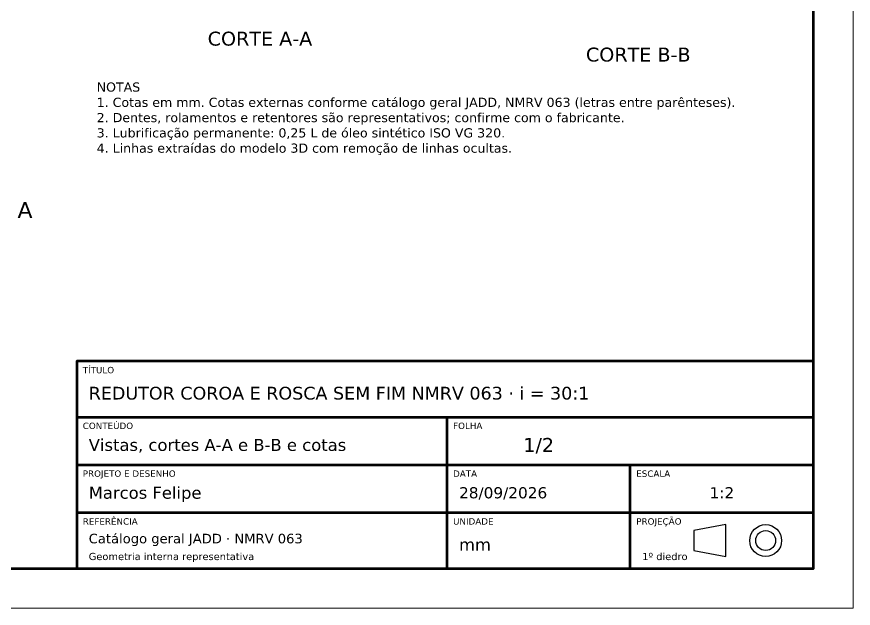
# Model space of a CAD drawing. Header units: millimetres. Extents: x 0 to 420, y 0 to 297.
# Drawn here: x 209.9 to 420, y 0 to 148.5 of the extents above; entities that cross this region are included whole.
import ezdxf
from ezdxf.enums import TextEntityAlignment as Align

# ---------------------------------------------------------------- set-up
doc = ezdxf.new("R2010")
doc.units = ezdxf.units.MM
doc.header["$LTSCALE"] = 6
for name, color, linetype, lineweight in [('COTA', 7, 'Continuous', 18), ('MOLDURA', 7, 'Continuous', 70), ('TEXTO', 7, 'Continuous', 25)]:
    doc.layers.add(name, color=color, linetype=linetype, lineweight=lineweight)
doc.styles.add('DESENHO', font='DejaVuSans.ttf')

msp = doc.modelspace()

# ---------------------------------------------------------------- linework, layer by layer
at = {"layer": 'COTA'}
msp.add_lwpolyline([(0, 0), (420, 0), (420, 297), (0, 297)], close=True, dxfattribs=at)
at = {"layer": 'MOLDURA'}
for p, q in [((225, 48), (410, 48)), ((318, 10), (318, 48)), ((225, 36), (410, 36)), ((364, 10), (364, 36)), ((225, 24), (410, 24))]:
    msp.add_line(p, q, dxfattribs=at)
for points in [[(25, 10), (410, 10), (410, 287), (25, 287)], [(225, 10), (410, 10), (410, 62), (225, 62)]]:
    msp.add_lwpolyline(points, close=True, dxfattribs=at)
at = {"layer": 'TEXTO'}
msp.add_lwpolyline([(380, 14.5), (388, 13), (388, 21), (380, 19.5)], close=True, dxfattribs=at)
for radius in [4, 2.5]:
    msp.add_circle((398, 17), radius, dxfattribs=at)

# ---------------------------------------------------------------- texts
at = {"layer": 'TEXTO', "style": 'DESENHO'}
for s, height, p in [('CORTE A-A', 3.5, (271, 143)), ('CORTE B-B', 3.5, (366, 139)), ('A', 4, (212, 100)), ('1/2', 3.5, (341, 41)), ('1:2', 2.8, (387, 29))]:
    msp.add_text(s, height=height, dxfattribs=at).set_placement(p, align=Align.MIDDLE_CENTER)
for s, height, p in [('TÍTULO', 1.6, (226.5, 59.8)), ('REDUTOR COROA E ROSCA SEM FIM NMRV 063 · i = 30:1', 3.2, (228, 54)), ('CONTEÚDO', 1.6, (226.5, 45.8)), ('FOLHA', 1.6, (319.5, 45.8)), ('Vistas, cortes A-A e B-B e cotas', 3, (228, 41)), ('PROJETO E DESENHO', 1.6, (226.5, 33.8)), ('DATA', 1.6, (319.5, 33.8)), ('ESCALA', 1.6, (365.5, 33.8)), ('Marcos Felipe', 3, (228, 29)), ('28/09/2026', 2.8, (321, 29)), ('REFERÊNCIA', 1.6, (226.5, 21.8)), ('UNIDADE', 1.6, (319.5, 21.8)), ('PROJEÇÃO', 1.6, (365.5, 21.8)), ('Catálogo geral JADD · NMRV 063', 2.4, (228, 17.5)), ('mm', 3, (321, 16)), ('Geometria interna representativa', 1.8, (228, 13)), ('1º diedro', 1.8, (367, 13))]:
    msp.add_text(s, height=height, dxfattribs=at).set_placement(p, align=Align.MIDDLE_LEFT)
at = {"layer": 'TEXTO', "insert": (230, 132), "char_height": 2.3, "width": 175, "attachment_point": 1, "style": 'DESENHO'}
msp.add_mtext('NOTAS\\P1. Cotas em mm. Cotas externas conforme catálogo geral JADD, NMRV 063 (letras entre parênteses).\\P2. Dentes, rolamentos e retentores são representativos; confirme com o fabricante.\\P3. Lubrificação permanente: 0,25 L de óleo sintético ISO VG 320.\\P4. Linhas extraídas do modelo 3D com remoção de linhas ocultas.', dxfattribs=at)

doc.saveas('drawing.dxf')
